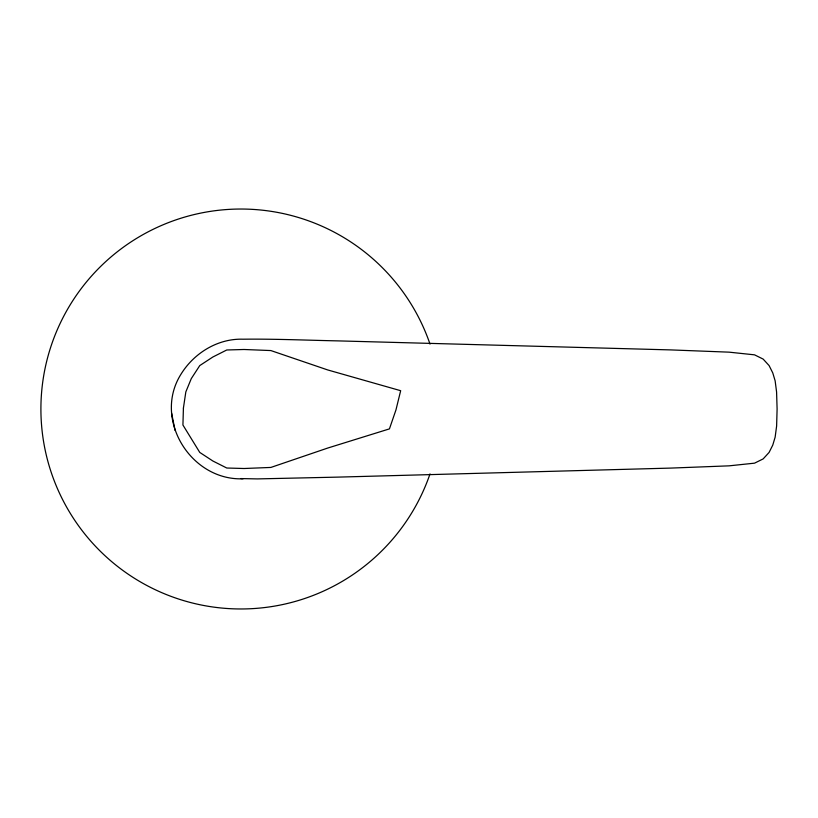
<?xml version="1.0" encoding="UTF-8"?>
<svg xmlns="http://www.w3.org/2000/svg" width="818" height="818" viewBox="0 0 818 818"><rect width="100%" height="100%" fill="white"/><g stroke="black" fill="none" stroke-linecap="round" stroke-linejoin="round"><path stroke-width="1.23" d="M243.069 478.796C190.839 480.882 152.69 419.051 180.982 374.215C194.03 353.039 217.864 338.355 243.069 339.204C274.664 338.826 306.249 340.227 337.834 340.881L670.791 349.91L729.104 352.159L754.533 354.838L763.153 359.092L769.084 365.564L772.765 372.906L775.137 380.82L776.579 391.975L777.1 409L776.619 426.025L775.137 437.18L772.765 445.094L769.084 452.436L763.153 458.908L754.533 463.162L729.104 465.841L670.791 468.09L337.834 477.119L257.353 478.908L240.901 478.571M171.586 413.08L175.083 430.472M430.023 473.878A199.97 199.97 0 0 1 122.455 570.136A199.97 199.97 0 0 1 122.455 247.864A199.97 199.97 0 0 1 430.023 344.122M183.416 408.07L182.925 425.023L199.766 452.426L212.905 461.025L226.76 468.019L244.05 468.509L270.87 467.436L327.701 448.059L389.429 428.888L395.953 409.93L400.667 390.697L327.701 369.94L270.87 350.564L244.05 349.49L226.76 349.981L212.905 356.975L199.766 365.574L191.289 378.611L185.829 391.904L183.416 408.07"/></g></svg>
